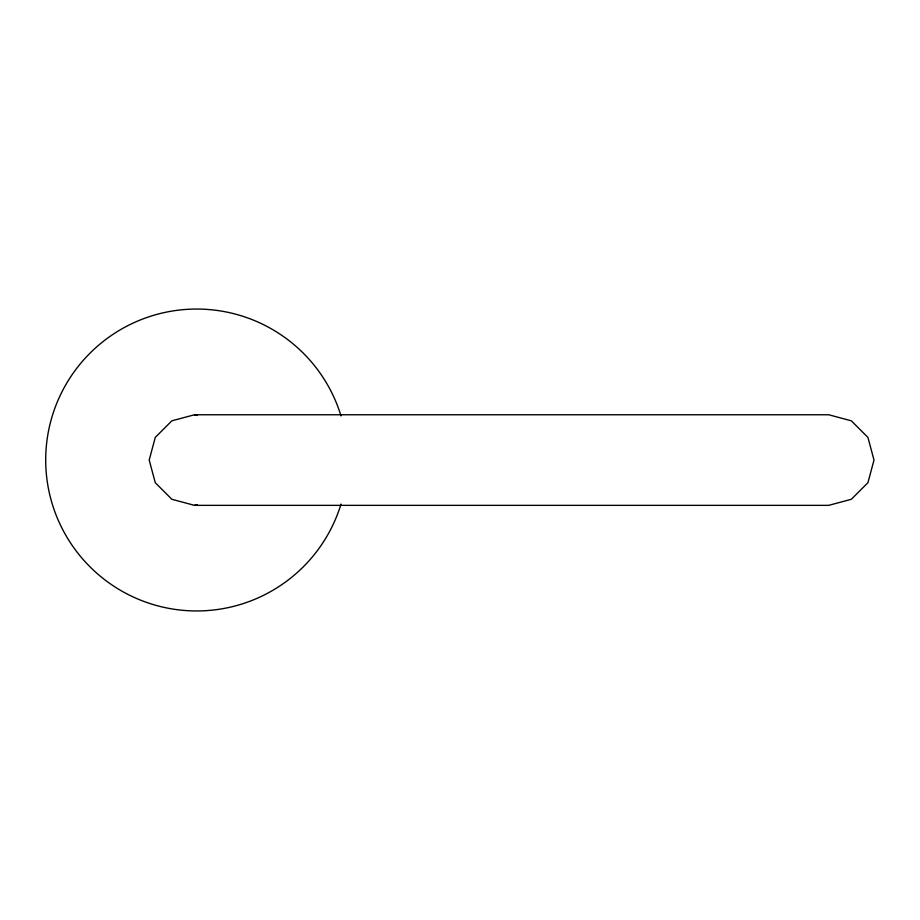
<?xml version="1.0" encoding="UTF-8"?>
<svg xmlns="http://www.w3.org/2000/svg" width="920" height="920" viewBox="0 0 920 920"><rect width="100%" height="100%" fill="white"/><g stroke="black" fill="none" stroke-linecap="round" stroke-linejoin="round"><path stroke-width="1.38" d="M194.499 414.759L171.856 420.819L155.273 437.402L149.201 460.058L155.273 482.701L171.856 499.284L194.499 505.356L828.701 505.356L851.345 499.284L867.928 482.701L874 460.058L867.928 437.402L851.345 420.819L828.701 414.759L194.499 414.759L197.167 415.472M194.499 505.356L197.167 504.643M341.021 504.068A150.949 150.949 0 0 1 108.652 582.647A150.949 150.949 0 0 1 108.652 337.353A150.949 150.949 0 0 1 341.021 415.932"/></g></svg>
